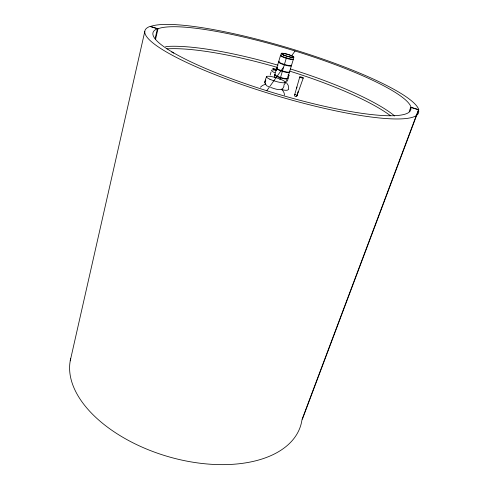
<?xml version="1.0" encoding="UTF-8"?>
<svg xmlns="http://www.w3.org/2000/svg" width="489" height="489" viewBox="0 0 489 489"><rect width="100%" height="100%" fill="white"/><g stroke="black" fill="none" stroke-linecap="round" stroke-linejoin="round"><path stroke-width="0.73" d="M274.317 77.665L274.873 74.432L280.643 55M70.227 360.821L144.775 31.534M270.209 75.037L270.992 72.115M155.184 38.307L157.403 28.753L149.94 26.443A142.831 24.529 16.7 0 0 267.147 92.867A142.831 24.529 16.7 0 0 418.474 109.78L301.994 419.617A119.793 67.995 16.7 0 1 173.247 458.028A119.793 67.995 16.7 0 1 70.691 358.62M155.618 39.041L158.008 28.765L150.557 26.449A142.654 24.468 16.7 0 1 296.725 50.471A142.654 24.468 16.7 0 1 418.773 109.689L302.367 419.226M298.204 91.37L298.064 91.883M297.99 92.14L296.799 96.199L296.34 96.626L295.148 96.584L294.592 95.441L294.794 94.328L299.745 76.993M296.872 87.011L296.42 88.521M297.11 95.147L297.324 94.401M266.56 76.73C264.891 79.958 263.907 85.673 268.693 86.669M279.879 79.603L286.383 57.885A6.718 1.045 16.7 0 1 281.041 54.841M296.615 87.879L296.762 87.384L296.548 88.093M296.854 95.007L296.86 95.972L303.284 77.916M297.006 95.483L297.336 94.603M296.499 88.246L296.719 87.531M293.455 58.967L287.556 78.374L285.717 82.574L283.748 85.251M288.155 79.108L288.681 77.384M296.933 95.789L297.123 95.233M409.183 111.547L410.729 107.378L418.474 109.78M410.265 109.371L411.041 107.293A134.365 23.014 16.7 0 0 296.016 51.29A134.365 23.014 16.7 0 0 158.008 28.765M284.072 85.887C282.544 92.543 274.763 88.582 270.6 87.452M295.13 94.395L294.824 94.933L295.313 94.487M287.275 81.113L287.734 80.251M265.209 80.85L264.408 82.476L265.833 84.102M266.792 90.734L283.131 67.757M291.517 55.96L295.05 50.99M265.001 81.119L265.869 80.007M260.423 87.201L262.55 85.416L265.38 84.267M281.585 89.738C283.767 89.811 287 91.272 288.687 89.353L288.223 85.373L286.505 82.763M411.041 107.293L418.773 109.689M282.226 89.518L284.14 92.977L284.47 95.135M166.926 48.863A132.782 26.577 16.7 0 1 277.367 67.415M289.726 71.131A132.782 26.577 16.7 0 1 390.369 115.624M165.594 46.565A132.953 26.186 16.7 0 1 278.021 65.214M290.393 68.943A132.953 26.186 16.7 0 1 394.672 115.954M410.729 107.378A134.53 23.069 16.7 0 1 268.131 91.15A134.53 23.069 16.7 0 1 157.403 28.753M293.394 58.662A6.718 1.045 16.7 0 1 286.389 57.885M287.508 78.032A6.65 1.198 16.7 0 1 281.346 77.696A6.65 1.198 16.7 0 1 274.873 74.432M285.24 81.84A6.094 1.131 16.7 0 1 284.629 82.83M287.385 78.436A6.65 1.198 16.7 0 1 280.393 77.849A6.65 1.198 16.7 0 1 275.16 74.634M289.335 72.024A6.669 1.149 16.7 0 1 282.336 71.376A6.669 1.149 16.7 0 1 277.067 68.215M289.457 71.62A6.675 1.149 16.7 0 1 282.459 70.972A6.675 1.149 16.7 0 1 277.19 67.812M291.297 65.569A6.693 1.1 16.7 0 1 284.298 64.86A6.693 1.1 16.7 0 1 278.987 61.755M291.42 65.165A6.693 1.094 16.7 0 1 284.421 64.45A6.693 1.094 16.7 0 1 279.109 61.345M293.266 59.071A6.718 1.045 16.7 0 1 286.267 58.295A6.718 1.045 16.7 0 1 280.918 55.251M288.07 74.438A9.242 1.626 16.7 0 1 287.77 76.113M274.897 72.794A9.242 1.626 16.7 0 1 276.646 70.422M171.725 52.048A2.084 0.391 15.2 0 1 173.522 53.112M283.803 55.141A6.724 1.033 16.7 0 0 293.95 57.329A6.724 1.033 16.7 0 0 284.842 53.588A6.724 1.033 16.7 0 0 283.803 55.141M284.042 55.153A6.296 0.966 16.7 0 0 293.547 57.207A6.296 0.966 16.7 0 0 285.014 53.704A6.296 0.966 16.7 0 0 284.042 55.153M269.885 79.236A9.713 1.797 16.7 0 0 285.038 82.482A9.713 1.797 16.7 0 0 272.654 76.834A9.713 1.797 16.7 0 0 269.885 79.236M300.142 77.274A1.877 0.324 17 0 0 303.204 78.069A1.877 0.324 17 0 0 301.193 77.024A1.877 0.324 17 0 0 300.142 77.274M273.149 68.98A1.87 0.324 16.6 0 0 276.23 69.78A1.87 0.324 16.6 0 0 274.298 68.76A1.87 0.324 16.6 0 0 273.149 68.98"/></g></svg>
